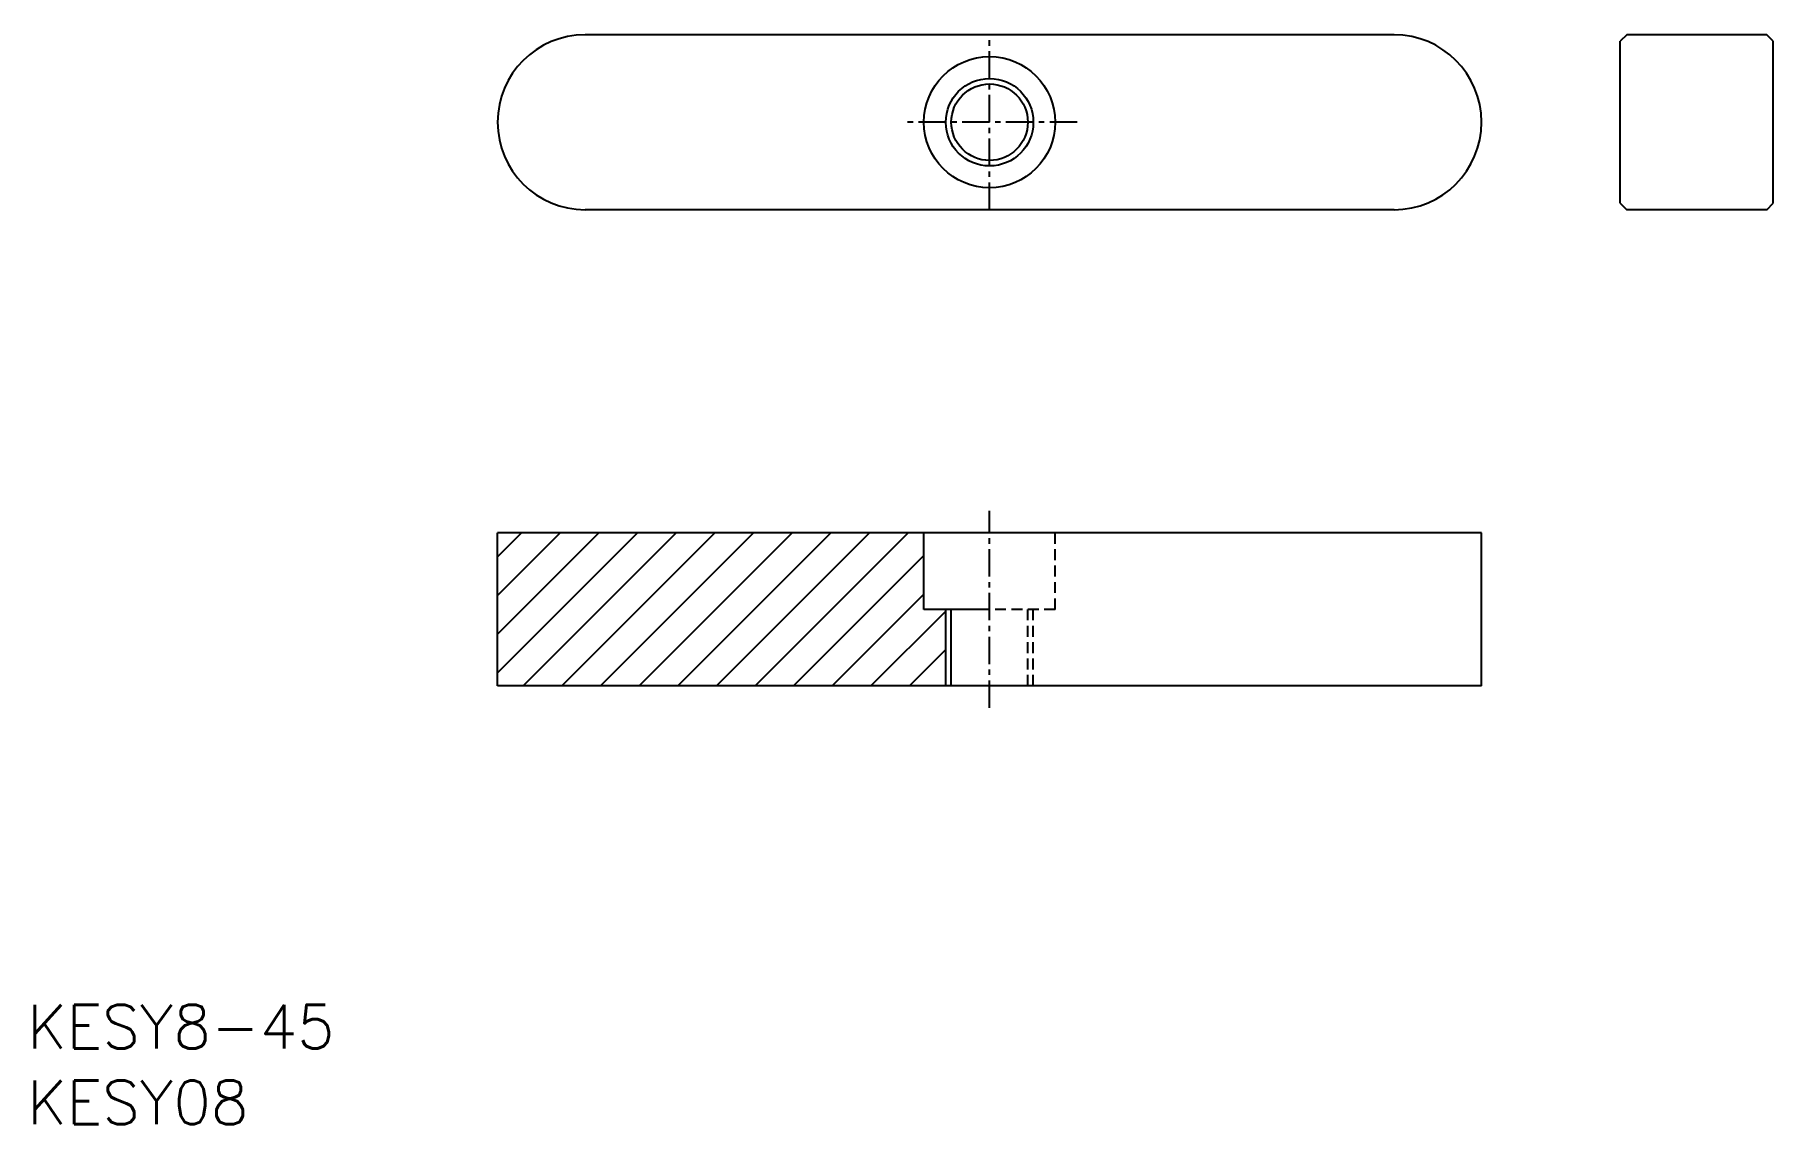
# Model space of a CAD drawing. Extents: x 96.1 to 175.6, y 126.7 to 176.5.
import ezdxf

# ---------------------------------------------------------------- set-up
doc = ezdxf.new("R2010")
doc.units = 0
doc.linetypes.add('CENTER', pattern=[2, 1.25, -0.25, 0.25, -0.25])
doc.linetypes.add('DASHED', pattern=[0.75, 0.5, -0.25])
doc.layers.get('0').update_dxf_attribs({"linetype": 'CONTINUOUS'})
doc.layers.add('CENTER', color=1, linetype='CENTER')
doc.styles.get("Standard").update_dxf_attribs({"font": 'txt.shx', "bigfont": 'bigfont.shx'})

# ---------------------------------------------------------------- blocks, each defined once
blk = doc.blocks.new('*X2')
at = {"color": 0, "linetype": 'CONTINUOUS'}
for p, q in [((117.28, 147.332), (123.677, 153.729)), ((117.28, 149.1), (121.909, 153.729)), ((117.28, 150.868), (120.142, 153.729)), ((117.28, 152.635), (118.374, 153.729)), ((118.445, 146.729), (125.445, 153.729)), ((120.213, 146.729), (127.213, 153.729)), ((121.981, 146.729), (128.981, 153.729)), ((123.748, 146.729), (130.748, 153.729)), ((125.516, 146.729), (132.516, 153.729)), ((127.284, 146.729), (134.284, 153.729)), ((129.052, 146.729), (136.052, 153.729)), ((130.819, 146.729), (136.78, 152.69)), ((132.587, 146.729), (136.78, 150.922)), ((134.355, 146.729), (137.78, 150.154)), ((136.123, 146.729), (137.78, 148.387))]:
    blk.add_line(p, q, dxfattribs=at)

msp = doc.modelspace()

# ---------------------------------------------------------------- linework, layer by layer
at = {"color": 7, "linetype": 'CONTINUOUS'}
for p, q in [((158.28, 176.51), (121.28, 176.51)), ((168.923, 176.51), (168.623, 176.21)), ((168.623, 168.81), (168.623, 176.21)), ((175.323, 176.51), (168.923, 176.51)), ((175.623, 176.21), (175.323, 176.51)), ((175.623, 168.81), (175.623, 176.21)), ((168.623, 168.81), (168.923, 168.51)), ((175.323, 168.51), (175.623, 168.81)), ((158.28, 168.51), (121.28, 168.51)), ((175.323, 168.51), (168.923, 168.51)), ((117.28, 146.729), (117.28, 153.729)), ((162.28, 153.729), (117.28, 153.729)), ((136.78, 150.229), (136.78, 153.729)), ((162.28, 146.729), (162.28, 153.729)), ((139.78, 150.229), (136.78, 150.229)), ((138.03, 146.729), (138.03, 150.229)), ((162.28, 146.729), (117.28, 146.729))]:
    msp.add_line(p, q, dxfattribs=at)
at = {"color": 3, "linetype": 'DASHED'}
for p, q in [((142.78, 150.229), (142.78, 153.729)), ((142.78, 150.229), (139.78, 150.229)), ((141.53, 146.729), (141.53, 150.229)), ((141.78, 146.729), (141.78, 150.229))]:
    msp.add_line(p, q, dxfattribs=at)
at = {"color": 3, "linetype": 'CONTINUOUS'}
msp.add_line((137.78, 146.729), (137.78, 150.229), dxfattribs=at)
at = {"color": 7, "linetype": 'CONTINUOUS'}
for radius in [3, 1.75]:
    msp.add_circle((139.78, 172.51), radius, dxfattribs=at)
at = {"color": 3, "linetype": 'CONTINUOUS'}
msp.add_circle((139.78, 172.51), 2, dxfattribs=at)
at = {"color": 7, "linetype": 'CONTINUOUS'}
for centre, start, end in [((121.28, 172.51), 90, 270), ((158.28, 172.51), 270, 90)]:
    msp.add_arc(centre, 4, start, end, dxfattribs=at)
at = {"layer": 'CENTER', "color": 1, "linetype": 'CENTER'}
for p, q in [((139.78, 168.51), (139.78, 176.51)), ((143.78, 172.51), (135.78, 172.51)), ((139.78, 145.729), (139.78, 154.729))]:
    msp.add_line(p, q, dxfattribs=at)

# ---------------------------------------------------------------- block references
at = {"color": 7, "linetype": 'CONTINUOUS'}
msp.add_blockref('*X2', (0, 0), dxfattribs=at)

# ---------------------------------------------------------------- texts
for s, p in [('KESY8-45', (95.766, 130.148)), ('KESY08', (95.766, 126.68))]:
    msp.add_text(s, height=2).set_placement(p)

doc.saveas('drawing.dxf')
